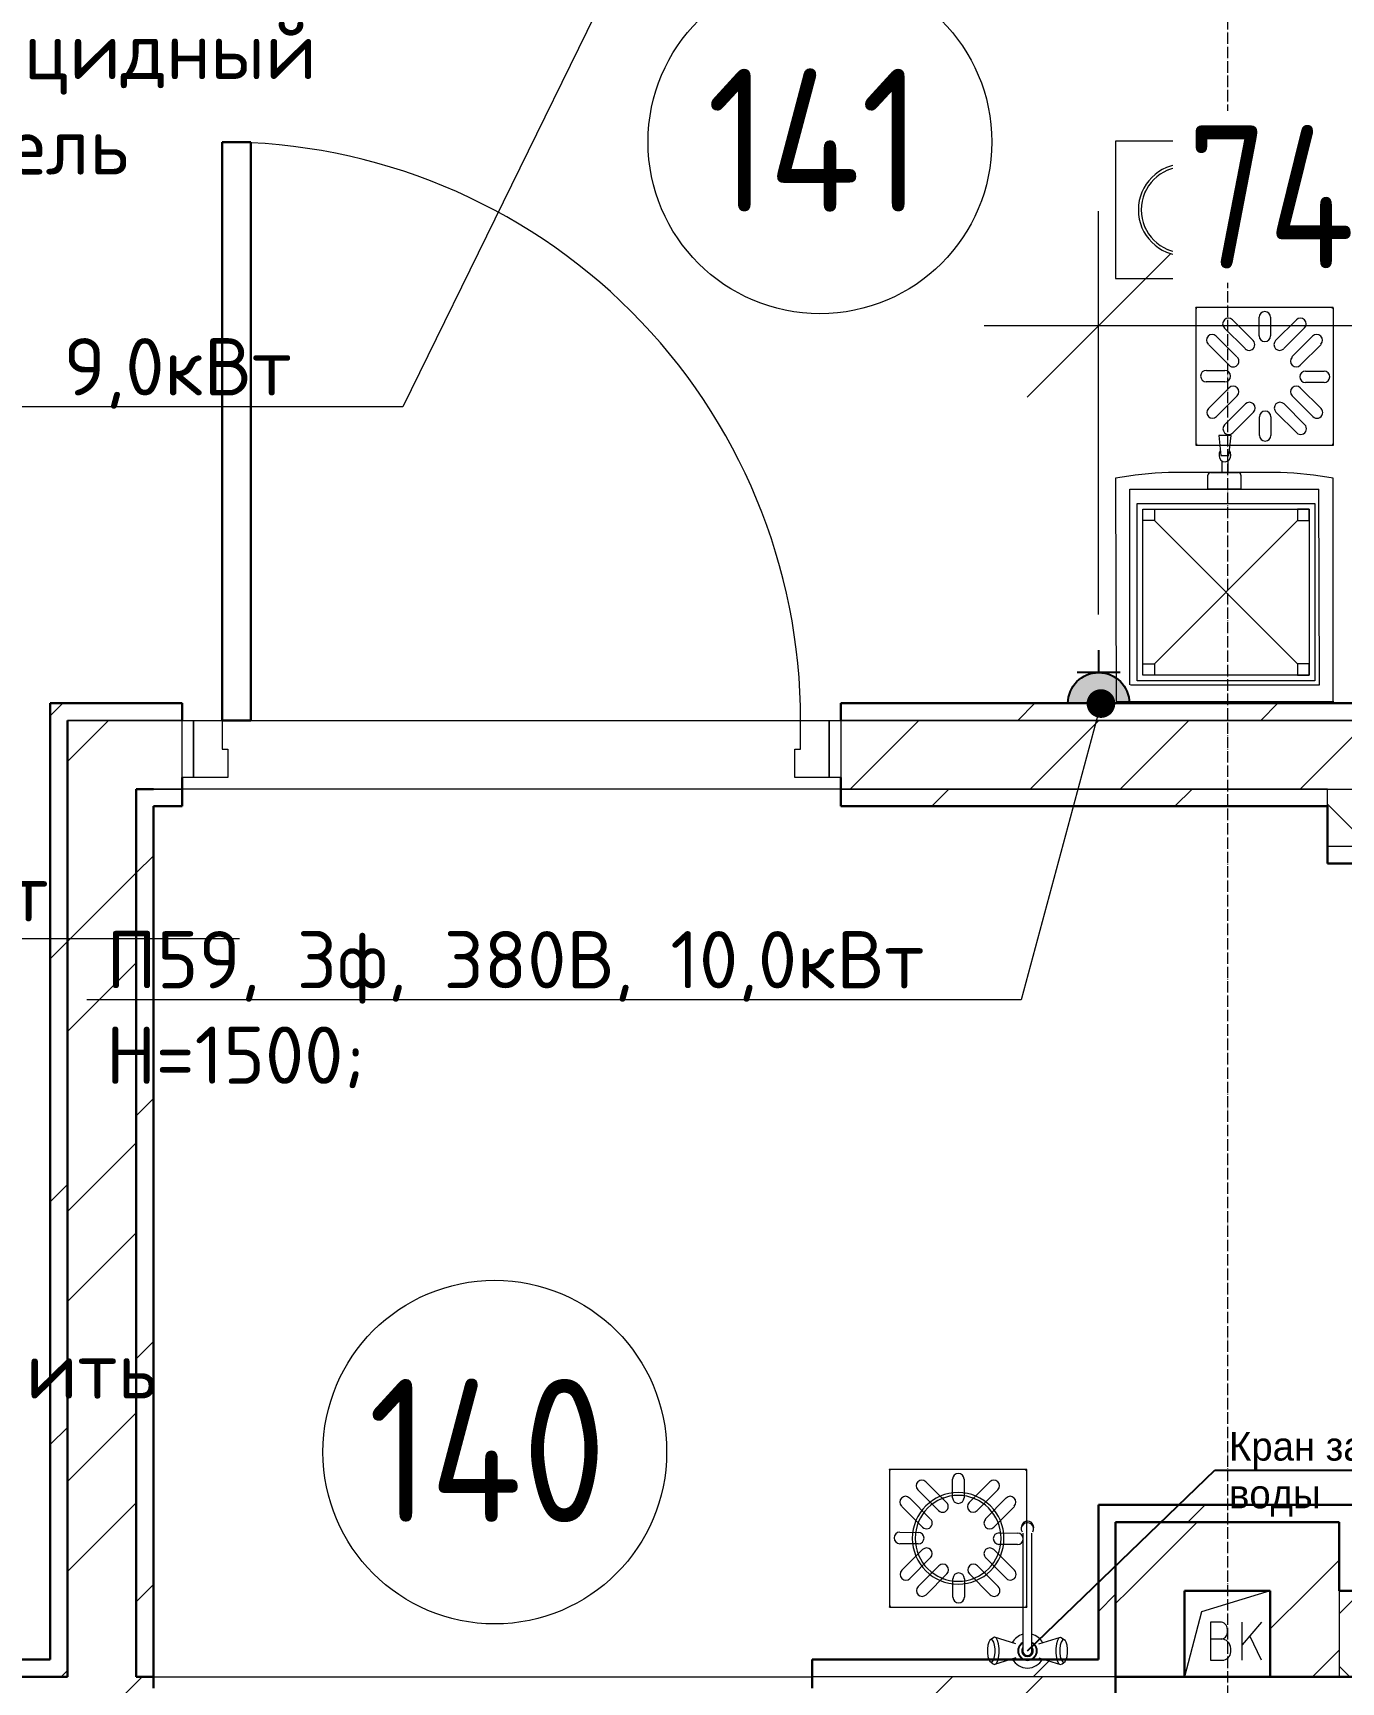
# Model space of a CAD drawing. Header units: millimetres. Extents: x -215207 to 92095, y -30385 to 123050.
# Drawn here: x -22878 to -20594, y 29196 to 32076 of the extents above; entities that cross this region are included whole.
import ezdxf
from ezdxf import colors
from ezdxf.entities.mleader import LeaderData, LeaderLine
from ezdxf.enums import TextEntityAlignment as Align
from ezdxf.math import Vec2, Vec3

# ---------------------------------------------------------------- set-up
doc = ezdxf.new("R2010")
doc.units = ezdxf.units.MM
doc.linetypes.add('ADSK_Линия сетки', pattern=[25, 20, -2.5, 0, -2.5])
for name, color, linetype, lineweight, true_color in [('PLAN', 1, 'Continuous', 9, 0xff0000), ('ТХ ВК Аннотации', 7, 'Continuous', 20, 0x4c9a9a), ('ТХ Подключения ЭОМ', 7, 'Continuous', 18, 0x003efa)]:
    doc.layers.add(name, color=color, linetype=linetype, lineweight=lineweight, true_color=true_color)
for name, color, linetype, lineweight in [('Атрибут', 250, 'Continuous', 5), ('Двери', 7, 'Continuous', 9), ('ДОНМ_ТХ_(Нейтральное_мебель)', 32, 'Continuous', 20), ('ДОНМ_ТХ_(ЭОМ)', 20, 'Continuous', 20), ('Каркас_Импост', 7, 'Continuous', 9), ('Марки помещений', 7, 'Continuous', 20), ('Монтажный зазор', 7, 'Continuous', 9), ('Оборудование пищеблок', 7, 'Continuous', 9), ('Оси', 7, 'Continuous', 9), ('Панель', 7, 'Continuous', 30), ('Сантехнические приборы', 251, 'Continuous', 0), ('Стены', 7, 'Continuous', 18), ('Стены разрез', 7, 'Continuous', 30), ('Стены штриховка', 7, 'Continuous', 9)]:
    doc.layers.add(name, color=color, linetype=linetype, lineweight=lineweight)
for name, color, linetype in [('ЗАДАНИЕ ЭОМ', 10, 'Continuous'), ('ТХ-Вода (ВК)', 170, 'Continuous'), ('ТХ_(нейтральное оборудование_мебель)', 32, 'Continuous')]:
    doc.layers.add(name, color=color, linetype=linetype)
doc.layers.add('тх размеры розетки', color=7, linetype='Continuous', true_color=0xe91640)
doc.styles.add('GOST Common_3', font='GOST_Common.ttf', dxfattribs={"width": 0.9, "height": 2.5})
doc.styles.add('ISOCPEUR', font='isocpeur.ttf', dxfattribs={"width": 0.9, "height": 270})
doc.styles.add('TX Text.Base', font='calibril.ttf', dxfattribs={"height": 250})
doc.styles.add('ГОСТ 2.304', font='CS_Gost2304.shx')
doc.styles.add('Номер', font='times.ttf', dxfattribs={"height": 150})
doc.styles.add('ТХ_New', font='')
doc.styles.get('ТХ_New').set_extended_font_data('Vin Sans Pro')
doc.dimstyles.new('СПДС', dxfattribs={"dimscale": 100, "dimtxt": 2.5, "dimasz": 2.5, "dimexe": 2, "dimexo": 0.625, "dimgap": 1, "dimtad": 1, "dimdec": 0, "dimtxsty": 'ГОСТ 2.304', "dimblk": 'OBLIQUE', "dimblk1": 'OBLIQUE', "dimblk2": 'OBLIQUE', "dimcen": 2.5, "dimdle": 2, "dimadec": 0, "dimazin": 2, "dimtfac": 0.75, "dimtdec": 4, "dimtmove": 1, "dimatfit": 3, "dimfxl": 0, "dimtolj": 1, "dimarcsym": 0})
pattern_1 = [(45, (-45356.5, 7949.98), (-235.7317, 235.7317), []), (45, (-45199.35, 7949.98), (-235.7317, 235.7317), [])]
pattern_2 = [(45, (-45356.5, 7949.98), (-106.066, 106.066), []), (135, (-45356.5, 7949.98), (-106.066, -106.066), [])]
pattern_3 = [(45, (-45356.5, 7949.98), (-212.132, 212.132), [])]

# ---------------------------------------------------------------- blocks, each defined once
blk = doc.blocks.new('smes_vrez')
at = {"layer": 'PLAN'}
for p, q in [((-69.1, 63.2), (-70, 56.7)), ((-67.6, 68.6), (-69.1, 63.2)), ((-65.6, 72), (-67.6, 68.6)), ((-60.4, 75.8), (-65.6, 72)), ((-63.2, 73.2), (-65.6, 72)), ((-60.9, 72), (-63.2, 73.2)), ((-58.8, 68.6), (-60.9, 72)), ((-57.6, 77.2), (-60.4, 75.8)), ((-57.3, 63.2), (-58.8, 68.6)), ((-54.8, 75.8), (-57.6, 77.2)), ((-20.1, 65.3), (-57.6, 77.2)), ((-56.5, 56.7), (-57.3, 63.2)), ((-52.3, 71.6), (-54.8, 75.8)), ((-50.5, 65.2), (-52.3, 71.6)), ((-49.5, 57.4), (-50.5, 65.2)), ((-14.7, 61.7), (-16.7, 56.2)), ((-13.9, 61.2), (-15.8, 56)), ((-10.9, 66.3), (-14.7, 61.7)), ((-10.3, 65.5), (-13.9, 61.2)), ((-5.8, 69.2), (-10.9, 66.3)), ((-5.5, 68.3), (-10.3, 65.5)), ((-8.7, 58.2), (-9.8, 55)), ((-6.4, 60.9), (-8.7, 58.2)), ((-5.1, 59.4), (-6.9, 57.2)), ((-3.4, 62.6), (-6.4, 60.9)), ((0, 70.2), (-5.8, 69.2)), ((0, 69.2), (-5.5, 68.3)), ((-2.7, 60.8), (-5.1, 59.4)), ((0, 63.2), (-3.4, 62.6)), ((0, 61.2), (-2.7, 60.8)), ((5.8, 69.2), (0, 70.2)), ((5.5, 68.3), (0, 69.2)), ((3.4, 62.6), (0, 63.2)), ((2.7, 60.8), (0, 61.2)), ((5.1, 59.4), (2.7, 60.8)), ((6.4, 60.9), (3.4, 62.6)), ((6.9, 57.2), (5.1, 59.4)), ((10.3, 65.5), (5.5, 68.3)), ((10.9, 66.3), (5.8, 69.2)), ((8.7, 58.2), (6.4, 60.9)), ((9.8, 55), (8.7, 58.2)), ((13.9, 61.2), (10.3, 65.5)), ((14.7, 61.7), (10.9, 66.3)), ((15.8, 56), (13.9, 61.2)), ((16.7, 56.2), (14.7, 61.7)), ((20.1, 65.3), (57.6, 77.2)), ((50.5, 65.2), (49.5, 57.4)), ((52.3, 71.6), (50.5, 65.2)), ((54.8, 75.8), (52.3, 71.6)), ((57.6, 77.2), (54.8, 75.8)), ((57.3, 63.2), (56.5, 56.7)), ((58.8, 68.6), (57.3, 63.2)), ((60.4, 75.8), (57.6, 77.2)), ((60.9, 72), (58.8, 68.6)), ((60.4, 75.8), (65.6, 72)), ((63.2, 73.2), (60.9, 72)), ((65.6, 72), (63.2, 73.2)), ((67.6, 68.6), (65.6, 72)), ((69.1, 63.2), (67.6, 68.6)), ((70, 56.7), (69.1, 63.2)), ((-70, 56.7), (-70, 49.8)), ((-70, 49.8), (-69.1, 43.2)), ((-69.1, 43.2), (-67.6, 37.9)), ((-67.6, 37.9), (-65.6, 34.4)), ((-65.6, 34.4), (-63.2, 33.2)), ((-57.6, 29.2), (-65.6, 34.4)), ((-63.2, 33.2), (-60.9, 34.4)), ((-60.9, 34.4), (-58.8, 37.9)), ((-58.8, 37.9), (-57.3, 43.2)), ((-20.1, 41.2), (-57.6, 29.2)), ((-57.3, 43.2), (-56.5, 49.8)), ((-56.5, 49.8), (-56.5, 56.7)), ((-54.8, 30.7), (-52.3, 34.9)), ((-52.3, 34.9), (-50.5, 41.2)), ((-50.5, 41.2), (-49.5, 49.1)), ((-49.5, 49.1), (-49.5, 57.4)), ((-16.7, 56.2), (-16.7, 50.3)), ((-16.7, 50.3), (-14.7, 44.7)), ((-15.8, 56), (-15.8, 50.5)), ((-15.8, 50.5), (-13.9, 45.2)), ((-14.7, 44.7), (-10.9, 40.2)), ((-13.9, 45.2), (-10.3, 41)), ((-10.9, 40.2), (-7.9, 38.5)), ((-10.3, 41), (-7.9, 39.6)), ((-9.8, 55), (-9.8, 51.5)), ((-9.8, 51.5), (-8.7, 48.2)), ((-8.7, 48.2), (-7.9, 47.3)), ((-6.9, 57.2), (-7.9, 54.6)), ((-7.9, 54.6), (-7.9, -152.4)), ((7.9, 54.6), (6.9, 57.2)), ((7.9, -152.4), (7.9, 54.6)), ((7.9, 47.3), (8.7, 48.2)), ((7.9, 39.6), (10.3, 41)), ((7.9, 38.5), (10.9, 40.2)), ((8.7, 48.2), (9.8, 51.5)), ((9.8, 51.5), (9.8, 55)), ((10.3, 41), (13.9, 45.2)), ((10.9, 40.2), (14.7, 44.7)), ((13.9, 45.2), (15.8, 50.5)), ((14.7, 44.7), (16.7, 50.3)), ((15.8, 50.5), (15.8, 56)), ((16.7, 50.3), (16.7, 56.2)), ((20.1, 41.2), (57.6, 29.2)), ((49.5, 57.4), (49.5, 49.1)), ((49.5, 49.1), (50.5, 41.2)), ((50.5, 41.2), (52.3, 34.9)), ((52.3, 34.9), (54.8, 30.7)), ((56.5, 56.7), (56.5, 49.8)), ((56.5, 49.8), (57.3, 43.2)), ((57.3, 43.2), (58.8, 37.9)), ((57.6, 29.2), (65.6, 34.4)), ((58.8, 37.9), (60.9, 34.4)), ((60.9, 34.4), (63.2, 33.2)), ((63.2, 33.2), (65.6, 34.4)), ((65.6, 34.4), (67.6, 37.9)), ((67.6, 37.9), (69.1, 43.2)), ((69.1, 43.2), (70, 49.8)), ((70, 49.8), (70, 56.7)), ((-9.5, -154.4), (-10.8, -157.9)), ((-10.8, -157.9), (-10.8, -161.6)), ((-10.8, -161.6), (-9.5, -165.1)), ((-9.8, -165.5), (-10.8, -161.6)), ((-9.8, -165.5), (-8.7, -168.6)), ((-9.5, -165.1), (-7.1, -167.9)), ((-8.7, -168.6), (-6.4, -171.2)), ((-7.1, -167.9), (-3.8, -169.8)), ((-6.4, -171.2), (-3.4, -172.9)), ((-3.8, -169.8), (0, -170.4)), ((0, -170.4), (3.8, -169.8)), ((3.4, -172.9), (6.4, -171.2)), ((3.8, -169.8), (7.1, -167.9)), ((6.4, -171.2), (8.7, -168.6)), ((7.1, -167.9), (9.5, -165.1)), ((8.7, -168.6), (9.8, -165.5)), ((10.8, -157.9), (9.5, -154.4)), ((9.5, -165.1), (10.8, -161.6)), ((9.8, -165.5), (10.8, -161.6)), ((10.8, -161.6), (10.8, -157.9)), ((-3.4, -172.9), (0, -173.5)), ((0, -173.5), (3.4, -172.9))]:
    blk.add_line(p, q, dxfattribs=at)
for start, end in [(27.9765, 152.0235), (207.9765, 254.7747), (285.2253, 332.0235)]:
    blk.add_arc((0, 53.2), 30, start, end, dxfattribs=at)
blk = doc.blocks.new('_None')
blk = doc.blocks.new('трап')
at = {"layer": 'ТХ ВК Аннотации'}
for p, q in [((34771.5, 62035.5), (34531.5, 62035.5)), ((34532, 62035), (34532, 61795)), ((34772, 61795), (34772, 62035)), ((34595.6, 62013.9), (34631.8, 61977.7)), ((34642.3, 61986), (34642.3, 62018.3)), ((34662.3, 62018.3), (34662.3, 61986)), ((34671, 61977.7), (34707.3, 62013.9)), ((34567.2, 61985.5), (34603.4, 61949.3)), ((34617.7, 61963.6), (34581.5, 61999.8)), ((34721.4, 61999.8), (34685.2, 61963.6)), ((34699.5, 61949.3), (34735.7, 61985.5)), ((34589.8, 61934.6), (34553.6, 61970.8)), ((34750.4, 61970.8), (34714.2, 61934.6)), ((34550.1, 61925.7), (34582.5, 61925.5)), ((34723.3, 61924.5), (34755.7, 61924.3)), ((34582.4, 61905.5), (34550, 61905.7)), ((34553.6, 61859.2), (34589.8, 61895.4)), ((34714.2, 61895.4), (34750.4, 61859.2)), ((34755.6, 61904.3), (34723.2, 61904.5)), ((34604, 61881.3), (34567.7, 61845)), ((34582, 61830.7), (34618.3, 61867)), ((34685.7, 61867), (34722, 61830.7)), ((34736.2, 61845), (34700, 61881.3)), ((34632.4, 61852.8), (34596.2, 61816.6)), ((34642.9, 61812.2), (34642.9, 61844.6)), ((34662.9, 61844.6), (34662.9, 61812.2)), ((34707.8, 61816.6), (34671.6, 61852.8)), ((34532, 61795), (34772, 61795))]:
    blk.add_line(p, q, dxfattribs=at)
for centre, start, end in [((34588.6, 62006.9), 45, 225), ((34652.3, 62018.3), 0, 180), ((34714.3, 62006.9), 315, 135), ((34560.1, 61978.4), 45, 225), ((34624.8, 61970.6), 225, 45), ((34652.3, 61986), 180, 0), ((34678.1, 61970.6), 135, 315), ((34742.8, 61978.4), 315, 135), ((34596.9, 61941.7), 225, 45), ((34707.1, 61941.7), 135, 315), ((34550.1, 61915.7), 89.6219, 269.6219), ((34582.5, 61915.5), 269.6219, 89.6219), ((34723.3, 61914.5), 89.6219, 269.6219), ((34755.6, 61914.3), 269.6219, 89.6219), ((34596.9, 61888.3), 315, 135), ((34707.1, 61888.3), 45, 225), ((34560.7, 61852.1), 135, 315), ((34625.3, 61859.9), 315, 135), ((34678.7, 61859.9), 45, 225), ((34743.3, 61852.1), 225, 45), ((34589.1, 61823.7), 135, 315), ((34652.9, 61844.6), 0, 180), ((34714.9, 61823.7), 225, 45), ((34652.9, 61812.2), 180, 0)]:
    blk.add_arc(centre, 10, start, end, dxfattribs=at)
for points, knots in [([(34533.5, 62033.5), (34533.3, 62033.7), (34533.1, 62033.9), (34532.8, 62034.2), (34532.5, 62034.5), (34532.3, 62034.7), (34532.2, 62034.8), (34532, 62035), (34531.9, 62035.1), (34531.7, 62035.3), (34531.6, 62035.4), (34531.5, 62035.5), (34531.5, 62035.5), (34531.5, 62035.5), (34531.5, 62035.5)], [0, 0, 0, 0, 0.142857, 0.285714, 0.357143, 0.428571, 0.5, 0.571429, 0.642857, 0.714286, 0.785714, 0.857143, 0.928571, 1, 1, 1, 1]), ([(34771.5, 62035.5), (34771.5, 62035.5), (34771.4, 62035.5), (34771.4, 62035.5), (34771.3, 62035.4), (34771.2, 62035.3), (34771.1, 62035.1), (34770.9, 62035), (34770.7, 62034.8), (34770.6, 62034.7), (34770.4, 62034.5), (34770.2, 62034.2), (34769.8, 62033.9), (34769.6, 62033.7), (34769.5, 62033.5)], [0, 0, 0, 0, 0.071429, 0.142857, 0.214286, 0.285714, 0.357143, 0.428571, 0.5, 0.571429, 0.642857, 0.714286, 0.857143, 1, 1, 1, 1]), ([(34532, 61795), (34532, 61795), (34532, 61795), (34532.1, 61795.1), (34532.2, 61795.2), (34532.3, 61795.3), (34532.4, 61795.4), (34532.5, 61795.5), (34532.7, 61795.7), (34532.9, 61795.9), (34533.1, 61796.1), (34533.3, 61796.3), (34533.6, 61796.6), (34533.9, 61796.9), (34534, 61797)], [0, 0, 0, 0, 0.071429, 0.142857, 0.214286, 0.285714, 0.357143, 0.428571, 0.5, 0.571429, 0.642857, 0.714286, 0.857143, 1, 1, 1, 1]), ([(34770, 61797), (34770.1, 61796.9), (34770.4, 61796.6), (34770.7, 61796.3), (34770.9, 61796.1), (34771.1, 61795.9), (34771.3, 61795.7), (34771.5, 61795.5), (34771.6, 61795.4), (34771.7, 61795.3), (34771.8, 61795.2), (34771.9, 61795.1), (34772, 61795), (34772, 61795), (34772, 61795)], [0, 0, 0, 0, 0.142857, 0.285714, 0.357143, 0.428571, 0.5, 0.571429, 0.642857, 0.714286, 0.785714, 0.857143, 0.928571, 1, 1, 1, 1])]:
    blk.add_open_spline(points, degree=3, knots=knots, dxfattribs=at)
blk = doc.blocks.new('тра')
at = {"layer": 'ТХ-Вода (ВК)', "color": 0}
for p in [(-315590.5, 1210), (-316125.7, -819)]:
    blk.add_blockref('трап', p, dxfattribs=at)
blk = doc.blocks.new('Розетка для мокрых помещений')
blk.add_hatch(color=0).paths.add_polyline_path([(70891.3, 88528.2, -1), (70891.3, 88743.5)])
at = {"color": 0}
for p, q in [((70783.6, 88635.8), (70783.6, 88711)), ((70891.3, 88528.2), (70891.3, 88743.5)), ((70783.6, 88635.8), (70705.3, 88635.8)), ((70783.6, 88560.7), (70783.6, 88635.8))]:
    blk.add_line(p, q, dxfattribs=at)
blk.add_arc((70891.3, 88635.8), 107.7, 90, 270, dxfattribs=at)
at = {"color": 0, "ltscale": 100, "style": 'Номер', "flags": 8}
blk.add_attdef('RO_RAM_001', (70003.9, 86592.6), '', height=420, rotation=270, dxfattribs=at)
blk = doc.blocks.new('Подставка под кипятитьник')
at = {"layer": 'Оборудование пищеблок', "color": 217, "true_color": 0x93278f}
for p, q in [((165542.3, -325962.6), (165792.3, -325712.6)), ((165542.3, -325712.6), (165792.3, -325962.6))]:
    blk.add_line(p, q, dxfattribs=at)
for points in [[(165512.3, -325682.6), (165822.3, -325682.6), (165822.3, -325992.6), (165512.3, -325992.6)], [(165522.3, -325692.6), (165812.3, -325692.6), (165812.3, -325982.6), (165522.3, -325982.6)], [(165522.3, -325692.6), (165542.3, -325692.6), (165542.3, -325712.6), (165522.3, -325712.6)], [(165812.3, -325692.6), (165792.3, -325692.6), (165792.3, -325712.6), (165812.3, -325712.6)], [(165522.3, -325962.6), (165542.3, -325962.6), (165542.3, -325982.6), (165522.3, -325982.6)], [(165812.3, -325962.6), (165792.3, -325962.6), (165792.3, -325982.6), (165812.3, -325982.6)]]:
    blk.add_lwpolyline(points, close=True, dxfattribs=at)
at = {"layer": 'Атрибут', "style": 'ISOCPEUR', "width": 0.85}
blk.add_attdef('№_ПОЗИЦИИ', text='', height=150, dxfattribs=at).set_placement((166962.7, -325023.5), align=Align.MIDDLE_CENTER)
blk = doc.blocks.new('Кипятильник')
at = {"layer": 'Оборудование пищеблок', "color": 217, "true_color": 0x93278f}
for p, q in [((165144.8, -324816.6, -11.1), (165123.4, -324816.6, -11.1)), ((165123.4, -324816.6, -11.1), (165127, -324851.8, -11.1)), ((165141, -324851.8, -11.1), (165144.8, -324816.6, -11.1)), ((165127, -324851.8, -11.1), (165141, -324851.8, -11.1)), ((165129.5, -324881.4, -11.1), (165129.5, -324861.3, -11.1)), ((165139.2, -324861.2, -11.1), (165139.2, -324881.4, -11.1)), ((165231.2, -324881.4, -11.1), (165035.4, -324881.4, -11.1)), ((165104.6, -324910.3, -11.1), (165104.6, -324886.2, -11.1)), ((165108.8, -324881.4, -11.1), (165157.8, -324881.4, -11.1)), ((165139.2, -324881.4, -11.1), (165129.5, -324881.4, -11.1)), ((165162, -324886.2, -11.1), (165162, -324910.3, -11.1)), ((164943.3, -324891.4, -11.1), (164944.4, -325281.4, -11.1)), ((164968.3, -325252.4, -11.1), (164968.3, -324910.3, -11.1)), ((164968.3, -324910.3, -11.1), (165298.3, -324910.3, -11.1)), ((165162, -324910.3, -11.1), (165104.6, -324910.3, -11.1)), ((165299.4, -325252.4, -11.1), (165298.3, -324910.3, -11.1)), ((165323.3, -325281.4, -11.1), (165323.3, -324891.4, -11.1)), ((164969.4, -325252.4, -11.1), (165299.4, -325252.4, -11.1)), ((164944.4, -325281.4, -11.1), (165324.4, -325281.4, -11.1))]:
    blk.add_line(p, q, dxfattribs=at)
for centre, major_axis, start_param, end_param in [((165134.2, -324850.7, -11.1), (0, 12), 0.903598, 5.441344), ((165061.1, -325772.2, -11.1), (0, 891.3), 0.033368, 0.153518), ((165108.8, -324886.2, -11.1), (0, 4.86), 0, 1.570796), ((165157.8, -324886.2, -11.1), (0, 4.86), 4.712389, 6.283185), ((165202.3, -325811, -11.1), (0, 930.3), -0.151001, -0.035885)]:
    blk.add_ellipse(centre, major_axis=major_axis, ratio=0.864603, start_param=start_param, end_param=end_param, dxfattribs=at)
at = {"layer": 'Атрибут', "style": 'ISOCPEUR', "width": 0.85}
blk.add_attdef('№_ПОЗИЦИИ', text='', height=150, dxfattribs=at).set_placement((166962.7, -324453.1), align=Align.MIDDLE_CENTER)
blk = doc.blocks.new('AC_Дверь_Однопольная_Деревянная - Дв-11_1_2200х1100_Пр_Подвал_ПВХ-4936276-План 1 этажа смеж')
at = {"layer": 'Каркас_Импост'}
for p, q in [((-555, 60), (-505, 60)), ((-555, -40), (-555, 60)), ((-505, 60), (-505, 10)), ((505, 60), (555, 60)), ((505, 10), (505, 60)), ((555, 60), (555, -40)), ((-505, 10), (-495, 10)), ((-495, 10), (-495, -40)), ((495, 10), (505, 10)), ((495, -40), (495, 10)), ((-495, -40), (-555, -40)), ((555, -40), (495, -40))]:
    blk.add_line(p, q, dxfattribs=at)
at = {"layer": 'Монтажный зазор'}
for p, q in [((-575, 60), (-555, 60)), ((-575, -40), (-575, 60)), ((-555, 60), (-555, -40)), ((555, 60), (575, 60)), ((555, -40), (555, 60)), ((575, 60), (575, -40)), ((-555, -40), (-575, -40)), ((575, -40), (555, -40))]:
    blk.add_line(p, q, dxfattribs=at)
at = {"layer": 'Панель'}
for p, q in [((-505, 1070), (-455, 1070)), ((-505, 60), (-505, 1070)), ((-455, 1070), (-455, 60)), ((-455, 60), (-505, 60))]:
    blk.add_line(p, q, dxfattribs=at)
at = {"layer": 'Панель', "lineweight": 9}
blk.add_arc((-505, 60), 1010, 0, 90, dxfattribs=at)
blk = doc.blocks.new('ADSK_ППР_Трап вертикальный - С гидрозатвором 240х240 D110-5766548-План 1 этажа смеж')
at = {"layer": 'Сантехнические приборы'}
for p, q in [((120, 120), (-120, 120)), ((-120, 120), (-120, -120)), ((120, -120), (120, 120)), ((-120, -120), (120, -120))]:
    blk.add_line(p, q, dxfattribs=at)
for radius, start, end in [(80, 0, 180), (75, 360, 180), (75, 109.9712, 115.0288), (75, 64.9712, 70.0288), (75, 154.9712, 160.0288), (75, 19.9712, 25.0288), (80, 180, 0), (75, 180, 360), (75, 199.9712, 205.0288), (75, 334.9712, 340.0288), (75, 244.9712, 250.0288), (75, 289.9712, 295.0288)]:
    blk.add_arc((0, 0), radius, start, end, dxfattribs=at)
blk = doc.blocks.new('ADSK_Марка_Помещение_ОдноЗначение_Номер - Номер-462100-План 1 этажа смеж')
at = {"layer": 'Марки помещений'}
blk.add_circle((0, 0), 3, dxfattribs=at)
blk = doc.blocks.new('_Dot')
at = {"color": 0, "linetype": 'ByBlock', "lineweight": -2}
blk.add_line((-0.5, 0), (-1, 0), dxfattribs=at)
at = {"color": 0, "linetype": 'ByBlock', "const_width": 0.5}
blk.add_lwpolyline([(-0.25, 0, 1), (0.25, 0, 1)], format="xyb", close=True, dxfattribs=at)
blk = doc.blocks.new('_Oblique')
at = {"color": 0, "linetype": 'ByBlock', "lineweight": -2}
blk.add_line((-0.5, -0.5), (0.5, 0.5), dxfattribs=at)
blk = doc.blocks.new('*D592')
at = {"layer": 'Defpoints', "color": 0, "ltscale": 100, "transparency": 16777216}
for p in [(-21017.2, 31564.4), (-21017.2, 30997.8), (-20277.1, 30996.4)]:
    blk.add_point(p, dxfattribs=at)
at = {"layer": 'тх размеры розетки', "color": 0, "lineweight": 9, "ltscale": 100, "transparency": 16777216}
for p, q in [((-21017.2, 31060.3), (-21017.2, 31764.4)), ((-20277.1, 31058.9), (-20277.1, 31764.4)), ((-20077.1, 31564.4), (-21217.2, 31564.4))]:
    blk.add_line(p, q, dxfattribs=at)
at = {"layer": 'тх размеры розетки', "color": 0, "lineweight": 9, "ltscale": 100, "transparency": 16777216, "xscale": 250, "yscale": 250, "zscale": 250, "rotation": 180}
blk.add_blockref('_Oblique', (-21017.2, 31564.4), dxfattribs=at)
at = {"layer": 'тх размеры розетки', "color": 0, "lineweight": 9, "ltscale": 100, "transparency": 16777216, "xscale": 250, "yscale": 250, "zscale": 250}
blk.add_blockref('_Oblique', (-20277.1, 31564.4), dxfattribs=at)
at = {"layer": 'тх размеры розетки', "color": 0, "ltscale": 100, "transparency": 16777216, "insert": (-20647.2, 31789.4), "char_height": 250, "attachment_point": 5, "style": 'ГОСТ 2.304', "bg_fill": 3, "box_fill_scale": 1.1, "bg_fill_color": 256, "bg_fill_true_color": 13158600, "bg_fill_transparency": 0}
blk.add_mtext('\\A1;740', dxfattribs=at)

msp = doc.modelspace()

# ---------------------------------------------------------------- hatches: boundary and pattern name
at = {"layer": 'Стены разрез', "lineweight": 9}
h = msp.add_hatch(dxfattribs=at)
h.set_pattern_fill('FP_13', color=256, style=0, pattern_type=2)
h.set_pattern_definition(pattern_3)
h.paths.add_polyline_path([(-18295.3, 30875.2), (-18122.5, 30875.2), (-18122.5, 30905.2), (-21467.5, 30905.2), (-21467.5, 30875.2), (-19730.4, 30875.2)])
h.paths.add_polyline_path([(-22847.5, 30875.2), (-22617.5, 30875.2), (-22617.5, 30905.2), (-22847.5, 30905.2)])
h = msp.add_hatch(dxfattribs=at)
h.set_pattern_fill('FP_13', color=256, style=0, pattern_type=2)
h.set_pattern_definition(pattern_3)
h.paths.add_polyline_path([(-22817.5, 29205.2), (-22817.5, 30875.2), (-22847.5, 30875.2), (-22847.5, 29205.2)])
h = msp.add_hatch(dxfattribs=at)
h.set_pattern_fill('FP_1', color=256, style=0, pattern_type=2)
h.set_pattern_definition(pattern_1)
h.paths.add_polyline_path([(-22817.5, 30755.2), (-22617.5, 30755.2), (-22617.5, 30875.2), (-22817.5, 30875.2)])
h.paths.add_polyline_path([(-21467.5, 30755.2), (-18092.5, 30755.2), (-18092.5, 30875.2), (-21467.5, 30875.2), (-21467.5, 30775.2)])
h = msp.add_hatch(dxfattribs=at)
h.set_pattern_fill('FP_1', color=256, style=0, pattern_type=2)
h.set_pattern_definition(pattern_1)
h.paths.add_polyline_path([(-22817.5, 29055.2), (-22697.5, 29055.2), (-22697.5, 30755.2), (-22817.5, 30755.2), (-22817.5, 29085.2)])
h = msp.add_hatch(dxfattribs=at)
h.set_pattern_fill('FP_13', color=256, style=0, pattern_type=2)
h.set_pattern_definition(pattern_3)
h.paths.add_polyline_path([(-22697.5, 29205.2), (-22667.5, 29205.2), (-22667.5, 30755.2), (-22697.5, 30755.2), (-22697.5, 30429.9)])
h = msp.add_hatch(dxfattribs=at)
h.set_pattern_fill('FP_13', color=256, style=0, pattern_type=2)
h.set_pattern_definition(pattern_3)
h.paths.add_polyline_path([(-21165.5, 30725.2), (-20617.5, 30725.2), (-20617.5, 30755.2), (-21467.5, 30755.2), (-21467.5, 30725.2)])
h.paths.add_polyline_path([(-22667.5, 30725.2), (-22617.5, 30725.2), (-22617.5, 30755.2), (-22667.5, 30755.2)])
h = msp.add_hatch(dxfattribs=at)
h.set_pattern_fill('FP_6', color=256, style=0, pattern_type=2)
h.set_pattern_definition(pattern_2)
h.paths.add_polyline_path([(-18092.5, 30655.2), (-18092.5, 30755.2), (-20617.5, 30755.2), (-20617.5, 30655.2), (-18192.5, 30655.2)])
h = msp.add_hatch(dxfattribs=at)
h.set_pattern_fill('FP_13', color=256, style=0, pattern_type=2)
h.set_pattern_definition(pattern_3)
h.paths.add_polyline_path([(-19730.4, 30625.2), (-18222.5, 30625.2), (-18222.5, 30655.2), (-20617.5, 30655.2), (-20617.5, 30625.2)])
h = msp.add_hatch(dxfattribs=at)
h.set_pattern_fill('FP_13', color=256, style=0, pattern_type=2)
h.set_pattern_definition(pattern_3)
h.paths.add_polyline_path([(-20987.5, 29235.2), (-20987.5, 29505.2), (-21017.5, 29505.2), (-21017.5, 29235.2)])
h = msp.add_hatch(dxfattribs=at)
h.set_pattern_fill('FP_13', color=256, style=0, pattern_type=2)
h.set_pattern_definition(pattern_3)
h.paths.add_polyline_path([(-20987.5, 29475.2), (-20597.5, 29475.2), (-20597.5, 29505.2), (-20987.5, 29505.2)])
h = msp.add_hatch(dxfattribs=at)
h.set_pattern_fill('FP_1', color=256, style=0, pattern_type=2)
h.set_pattern_definition(pattern_1)
h.paths.add_polyline_path([(-20597.5, 29355.2), (-20597.5, 29475.2), (-20987.5, 29475.2), (-20987.5, 29355.2), (-20717.5, 29355.2)])
h = msp.add_hatch(dxfattribs=at)
h.set_pattern_fill('FP_13', color=256, style=0, pattern_type=2)
h.set_pattern_definition(pattern_3)
h.paths.add_polyline_path([(-19591.5, 29355.2), (-18192.5, 29355.2), (-18192.5, 29385.2), (-20597.5, 29385.2), (-20597.5, 29355.2), (-19595.5, 29355.2)])
h = msp.add_hatch(dxfattribs=at)
h.set_pattern_fill('FP_1', color=256, style=0, pattern_type=2)
h.set_pattern_definition(pattern_1)
h.paths.add_polyline_path([(-20987.5, 29205.2), (-20867.5, 29205.2), (-20867.5, 29355.2), (-20987.5, 29355.2)])
h = msp.add_hatch(dxfattribs=at)
h.set_pattern_fill('FP_1', color=256, style=0, pattern_type=2)
h.set_pattern_definition(pattern_1)
h.paths.add_polyline_path([(-20597.5, 29205.2), (-20597.5, 29355.2), (-20717.5, 29355.2), (-20717.5, 29205.2)])
h = msp.add_hatch(dxfattribs=at)
h.set_pattern_fill('FP_6', color=256, style=0, pattern_type=2)
h.set_pattern_definition(pattern_2)
h.paths.add_polyline_path([(-20597.5, 29205.2), (-20447.5, 29205.2), (-20447.9, 29355.2), (-20597.5, 29355.2), (-20597.5, 29280.2)])
h.paths.add_polyline_path([(-19371.6, 29205.2), (-18092.5, 29205.2), (-18092.5, 29355.2), (-19567.5, 29355.2), (-19567.5, 29205.2)])
h = msp.add_hatch(dxfattribs=at)
h.set_pattern_fill('FP_13', color=256, style=0, pattern_type=2)
h.set_pattern_definition(pattern_3)
h.paths.add_polyline_path([(-24035.7, 29205.2), (-22847.5, 29205.2), (-22847.5, 29235.2), (-24907.5, 29235.2), (-24907.5, 29205.2)])
h = msp.add_hatch(dxfattribs=at)
h.set_pattern_fill('FP_13', color=256, style=0, pattern_type=2)
h.set_pattern_definition(pattern_3)
h.paths.add_polyline_path([(-20987.5, 29205.2), (-20987.5, 29235.2), (-21517.5, 29235.2), (-21517.5, 29205.2), (-21165.5, 29205.2)])
h = msp.add_hatch(dxfattribs=at)
h.set_pattern_fill('FP_1', color=256, style=0, pattern_type=2)
h.set_pattern_definition(pattern_1)
h.paths.add_polyline_path([(-24182.5, 29085.2), (-24182.5, 29160.2), (-23782.5, 29160.2), (-23782.5, 29085.2), (-22817.5, 29085.2), (-22817.5, 29205.2), (-25027.5, 29205.2), (-25027.5, 29085.2), (-24632.5, 29085.2)])
h = msp.add_hatch(dxfattribs=at)
h.set_pattern_fill('FP_1', color=256, style=0, pattern_type=2)
h.set_pattern_definition(pattern_1)
h.paths.add_polyline_path([(-21517.5, 29085.2), (-20987.5, 29085.2), (-20987.5, 29205.2), (-21517.5, 29205.2), (-21517.5, 29182)])
h.paths.add_polyline_path([(-22667.5, 29085.2), (-22667.5, 29205.2), (-22697.5, 29205.2), (-22697.5, 29085.2)])

# ---------------------------------------------------------------- linework, layer by layer
at = {"lineweight": 18}
for p, q in [((-20717.5, 29355.2), (-20837.9, 29318.6)), ((-20837.9, 29318.6), (-20867.5, 29205.2)), ((-20805.3, 29300.7), (-20821.9, 29300.7)), ((-20821.9, 29300.7), (-20821.9, 29234)), ((-20792.3, 29282.1), (-20792.3, 29287.7)), ((-20733, 29300.7), (-20766.4, 29260.9)), ((-20766.4, 29234), (-20766.4, 29300.7)), ((-20803.4, 29271), (-20821.9, 29271)), ((-20733, 29234), (-20753, 29276.8)), ((-20821.9, 29234), (-20801.5, 29234)), ((-20786.7, 29248.8), (-20786.7, 29254.4))]:
    msp.add_line(p, q, dxfattribs=at)
for centre, radius, start, end in [((-20805.3, 29287.7), 13, 0, 90), ((-20803.4, 29282.1), 11.1, 270, 0), ((-20803.4, 29254.4), 16.7, 0, 90), ((-20801.5, 29248.8), 14.8, 270, 0)]:
    msp.add_arc(centre, radius, start, end, dxfattribs=at)
at = {"layer": 'Оси', "linetype": 'ADSK_Линия сетки'}
msp.add_line((-20792.5, 41539.2), (-20792.5, 17344.4), dxfattribs=at)
at = {"layer": 'Стены'}
for p, q in [((-22497.5, 30875.2), (-21537.5, 30875.2)), ((-21467.5, 30755.2), (-22617.5, 30755.2)), ((-22667.5, 29205.2), (-21517.5, 29205.2))]:
    msp.add_line(p, q, dxfattribs=at)
at = {"layer": 'Стены разрез'}
for p, q in [((-22617.5, 30905.2), (-22847.5, 30905.2)), ((-22847.5, 30905.2), (-22847.5, 29235.2)), ((-22617.5, 30875.2), (-22617.5, 30905.2)), ((-18122.5, 30905.2), (-21467.5, 30905.2)), ((-21467.5, 30905.2), (-21467.5, 30875.2)), ((-22817.5, 29205.2), (-22817.5, 30875.2)), ((-22617.5, 30755.2), (-22617.5, 30775.2)), ((-21467.5, 30775.2), (-21467.5, 30755.2)), ((-22697.5, 30755.2), (-22667.5, 30755.2)), ((-22697.5, 30755.2), (-22697.5, 29205.2)), ((-22667.5, 30755.2), (-22697.5, 30755.2)), ((-22617.5, 30725.2), (-22617.5, 30755.2)), ((-21467.5, 30755.2), (-21467.5, 30725.2)), ((-22667.5, 29185.2), (-22667.5, 30725.2)), ((-22667.5, 30725.2), (-22617.5, 30725.2)), ((-21467.5, 30725.2), (-20617.5, 30725.2)), ((-20617.5, 30725.2), (-20617.5, 30625.2)), ((-20617.5, 30625.2), (-18222.5, 30625.2)), ((-21017.5, 29505.2), (-21017.5, 29235.2)), ((-20567.5, 29505.2), (-21017.5, 29505.2)), ((-20987.5, 29085.2), (-20987.5, 29475.2)), ((-20597.5, 29475.2), (-20987.5, 29475.2)), ((-20597.5, 29355.2), (-20597.5, 29475.2)), ((-20867.5, 29355.2), (-20717.5, 29355.2)), ((-20867.5, 29205.2), (-20867.5, 29355.2)), ((-20717.5, 29355.2), (-20717.5, 29205.2)), ((-20597.5, 29355.2), (-20428.5, 29355.2)), ((-22847.5, 29235.2), (-24877.5, 29235.2)), ((-21017.5, 29235.2), (-21517.5, 29235.2)), ((-21517.5, 29235.2), (-21517.5, 29185.2)), ((-22817.5, 29205.2), (-24907.5, 29205.2)), ((-22667.5, 29205.2), (-22697.5, 29205.2)), ((-20987.5, 29205.2), (-20867.5, 29205.2)), ((-20867.5, 29205.2), (-20447.5, 29205.2))]:
    msp.add_line(p, q, dxfattribs=at)
at = {"layer": 'Стены штриховка'}
for p, q in [((-22617.5, 30875.2), (-22817.5, 30875.2)), ((-22817.5, 30875.2), (-22617.5, 30875.2)), ((-18122.5, 30875.2), (-21467.5, 30875.2)), ((-21467.5, 30875.2), (-18122.5, 30875.2)), ((-22667.5, 30755.2), (-22617.5, 30755.2)), ((-22617.5, 30755.2), (-22667.5, 30755.2)), ((-21467.5, 30755.2), (-18092.5, 30755.2)), ((-20617.5, 30755.2), (-21467.5, 30755.2)), ((-20617.5, 30725.2), (-20617.5, 30755.2)), ((-18222.5, 30655.2), (-20617.5, 30655.2)), ((-20597.5, 29355.2), (-20597.5, 29205.2)), ((-20987.5, 29205.2), (-21517.5, 29205.2))]:
    msp.add_line(p, q, dxfattribs=at)

# ---------------------------------------------------------------- block references
msp.add_blockref('тра', (260211.2, -31649.2))
at = {"rotation": 180}
msp.add_blockref('smes_vrez', (-21141.5, 29303.6), dxfattribs=at)
at = {"layer": 'Двери', "rotation": 1.478779333471098e-06}
msp.add_blockref('AC_Дверь_Однопольная_Деревянная - Дв-11_1_2200х1100_Пр_Подвал_ПВХ-4936276-План 1 этажа смеж', (-22042.5, 30815.2), dxfattribs=at)
at = {"layer": 'ДОНМ_ТХ_(Нейтральное_мебель)', "rotation": 0.000137504903380128}
msp.add_blockref('Подставка под кипятитьник', (-186462.9, 356936.4), dxfattribs=at)
at = {"layer": 'ДОНМ_ТХ_(ЭОМ)', "rotation": 0.000137504903380128}
msp.add_blockref('Кипятильник', (-185931.7, 356189.1), dxfattribs=at)
at = {"layer": 'ЗАДАНИЕ ЭОМ', "lineweight": 30, "xscale": -0.4974035871545056, "yscale": 0.4974035871545056, "zscale": 0.4974035871545056, "rotation": 89.98714513731969}
msp.add_blockref('Розетка для мокрых помещений', (23078.5, 66156.9), dxfattribs=at)
at = {"layer": 'Марки помещений', "xscale": 99.99999999999993, "yscale": 99.99999999999993, "zscale": 99.99999999999993}
for p in [(-21503.8, 31885.4), (-22071.4, 29597.4, -3.8)]:
    msp.add_blockref('ADSK_Марка_Помещение_ОдноЗначение_Номер - Номер-462100-План 1 этажа смеж', p, dxfattribs=at)
at = {"layer": 'Сантехнические приборы'}
for p in [(-20867.9, 31766.8), (-21262.5, 29446.8)]:
    msp.add_blockref('ADSK_ППР_Трап вертикальный - С гидрозатвором 240х240 D110-5766548-План 1 этажа смеж', p, dxfattribs=at)

# ---------------------------------------------------------------- texts
at = {"layer": 'Марки помещений', "lineweight": 9, "char_height": 250, "attachment_point": 1, "style": 'GOST Common_3'}
for s, insert, width in [('141', (-21701.4, 32013.1), 490.633), ('140', (-22292.4, 29725.1, -3.8), 548.354)]:
    msp.add_mtext(s, dxfattribs=dict(at, insert=insert, width=width))

# ---------------------------------------------------------------- leaders
at = {"layer": 'ТХ Подключения ЭОМ'}
ml = msp.add_multileader_mtext('Standard', dxfattribs=at)
ml.set_content('\\A1;{\\fISOCPEUR|b0|i0|c204|p34;П15, 3Ф; 380В, 9,0кВт \\PH=15\\fISOCPEUR|b0|i0|c0|p34;00}', color=256, style='TX Text.Base')
ml.set_leader_properties(lineweight=9)
ml.set_arrow_properties(name='DOT')
ml.build(insert=Vec2(0, 0))
ml.multileader.update_dxf_attribs({"text_left_attachment_type": 6, "text_right_attachment_type": 6, "dogleg_length": 50, "arrow_head_size": 50})
ctx = ml.context
ctx.base_point, ctx.char_height, ctx.arrow_head_size, ctx.landing_gap_size, ctx.plane_origin = Vec3(-23922.7, 31422.8, -966.9), 100, 50, 140, Vec3(-1906, 32088.9, -966.9)
ctx.left_attachment, ctx.right_attachment, ctx.text_align_type = 6, 6, 1
notes = []
notes.append((ctx, [(1, (1, 1, 0), (-22232.2, 31422.8, -966.9), (-1, 0), 70.5, [(1, [(-21634.4, 32642.5, -966.9)], 0, [])])]))
ctx.mtext.insert, ctx.mtext.width, ctx.mtext.alignment, ctx.mtext.flow_direction = Vec3(-23112.7, 31542.8, -966.9), 1480.297, 2, 5
ml = msp.add_multileader_mtext('Standard', dxfattribs=at)
ml.set_content('{\\fISOCPEUR|b0|i0|c204|p34;выключатель для П71 бактерицидный облучатель}', color=256, style='TX Text.Base')
ml.set_leader_properties(lineweight=9)
ml.set_arrow_properties(name='DOT')
ml.build(insert=Vec2(0, 0))
ml.multileader.update_dxf_attribs({"text_left_attachment_type": 6, "text_right_attachment_type": 6, "dogleg_length": 50, "arrow_head_size": 50})
ctx = ml.context
ctx.base_point, ctx.char_height, ctx.arrow_head_size, ctx.landing_gap_size, ctx.plane_origin = Vec3(-23533.3, 32298.5), 100, 50, 140, Vec3(-46362.2, 30510.3)
ctx.left_attachment, ctx.right_attachment = 6, 6
notes.append((ctx, [(1, (1, 1, 0), (-23544.9, 32298.5), (1, 0), 11.6, [(1, [(-23685.8, 31858.1)], 0, [])])]))
ctx.mtext.insert, ctx.mtext.width, ctx.mtext.flow_direction = Vec3(-23393.3, 32428.5), 970.572, 5
ml = msp.add_multileader_mtext('Standard', dxfattribs=at)
ml.set_content('\\A1;{\\fISOCPEUR|b0|i0|c204|p34;П\\fISOCPEUR|b0|i0|c0|p34;42\\fISOCPEUR|b0|i0|c204|p34;, 3ф, 380В, 18,5кВт \\PH=15\\fISOCPEUR|b0|i0|c0|p34;00\\fISOCPEUR|b0|i0|c204|p34;; \\fISOCPEUR|b0|i0|c0|p34;l=1\\fISOCPEUR|b0|i0|c204|p34;0\\fISOCPEUR|b0|i0|c0|p34;00\\P\\fISOCPEUR|b0|i0|c204|p34;Кабель подвести от автоматического выключателя.^JВыключатель определить проектом}', color=256, style='TX Text.Base')
ml.set_leader_properties(lineweight=9)
ml.set_arrow_properties(name='DOT')
ml.build(insert=Vec2(0, 0))
ml.multileader.update_dxf_attribs({"text_left_attachment_type": 6, "text_right_attachment_type": 6, "dogleg_length": 50, "arrow_head_size": 50})
ctx = ml.context
ctx.base_point, ctx.char_height, ctx.arrow_head_size, ctx.landing_gap_size, ctx.plane_origin = Vec3(-24427.2, 30494.3), 100, 50, 140, Vec3(-4806.7, 31180.9)
ctx.left_attachment, ctx.right_attachment = 6, 6
notes.append((ctx, [(0, (1, 1, 0), (-24438.8, 30494.3), (1, 0), 11.6, [(1, [(-24877.1, 31423.5)], 0, [])])]))
ctx.mtext.insert, ctx.mtext.width, ctx.mtext.flow_direction = Vec3(-24287.2, 30624.3), 1752.794, 5
ml = msp.add_multileader_mtext('Standard', dxfattribs=at)
ml.set_content('\\A1;{\\fISOCPEUR|b0|i0|c204|p34;П59, 3ф, 380В, 10,0кВт \\PH=150\\fISOCPEUR|b0|i0|c0|p34;0\\fISOCPEUR|b0|i0|c204|p34;; }', color=256, style='TX Text.Base')
ml.set_leader_properties(lineweight=9)
ml.set_arrow_properties(name='DOT')
ml.build(insert=Vec2(0, 0))
ml.multileader.update_dxf_attribs({"text_left_attachment_type": 6, "text_right_attachment_type": 6, "dogleg_length": 50, "arrow_head_size": 50})
ctx = ml.context
ctx.base_point, ctx.char_height, ctx.arrow_head_size, ctx.landing_gap_size, ctx.plane_origin = Vec3(-22890, 30387.3, 3.8), 100, 50, 140, Vec3(-40752.4, 30318.8, 3.8)
ctx.left_attachment, ctx.right_attachment = 6, 6
notes.append((ctx, [(0, (1, 1, 0), (-21152.4, 30387.3, 3.8), (-1, 0), 57.7, [(1, [(-21013.2, 30904.6, 3.8)], 0, [])])]))
ctx.mtext.insert, ctx.mtext.width, ctx.mtext.flow_direction = Vec3(-22750, 30507.3, 3.8), 1419.243, 5
at = {"layer": 'ТХ_(нейтральное оборудование_мебель)'}
ml = msp.add_multileader_mtext('Standard', dxfattribs=at)
ml.set_content('Кран забора \\Pводы', color=256, style='ТХ_New')
ml.set_leader_properties(linetype='ByLayer', lineweight=-1)
ml.set_arrow_properties(name='NONE')
ml.build(insert=Vec2(0, 0))
ml.multileader.update_dxf_attribs({"has_dogleg": 0, "text_left_attachment_type": 6, "text_right_attachment_type": 6, "dogleg_length": 0, "arrow_head_size": 50})
ctx = ml.context
ctx.base_point, ctx.char_height, ctx.arrow_head_size, ctx.landing_gap_size, ctx.plane_origin = Vec3(-20814.6, 29565.9), 50, 50, 25, Vec3(-19023.2, 29372.6)
ctx.left_attachment, ctx.right_attachment = 6, 6
notes.append((ctx, [(0, (1, 1, 0), (-20814.6, 29565.9), (1, 0), 0, [(0, [(-21141.5, 29250.4)], 0, [])])]))
ctx.mtext.insert, ctx.mtext.flow_direction = Vec3(-20789.6, 29632.6), 5
for ctx, leaders in notes:
    for number, flags, end, landing, length, lines in leaders:
        leader = LeaderData()
        leader.index, (leader.has_last_leader_line, leader.has_dogleg_vector, leader.attachment_direction) = number, flags
        leader.last_leader_point, leader.dogleg_vector, leader.dogleg_length = Vec3(end), Vec3(landing), length
        for number, points, colour, breaks in lines:
            line = LeaderLine()
            line.index, line.vertices, line.color, line.breaks = number, Vec3.list(points), colors.encode_raw_color(colour), breaks
            leader.lines.append(line)
        ctx.leaders.append(leader)

# ---------------------------------------------------------------- next in the draw order: dimensions: what is measured, and where the dimension line sits
at = {"layer": 'тх размеры розетки', "ltscale": 100}
dim = msp.add_linear_dim(base=(-21017.2, 31564.4), p1=(-20277.1, 30996.4), p2=(-21017.2, 30997.8), dimstyle='СПДС', override={"dimtfill": 1, "dimlwd": 9, "dimlwe": 9}, dxfattribs=at)
dim.commit()
dim.dimension.update_dxf_attribs({"geometry": '*D592', "text_midpoint": (-20647.2, 31789.4)})

doc.saveas('drawing.dxf')
